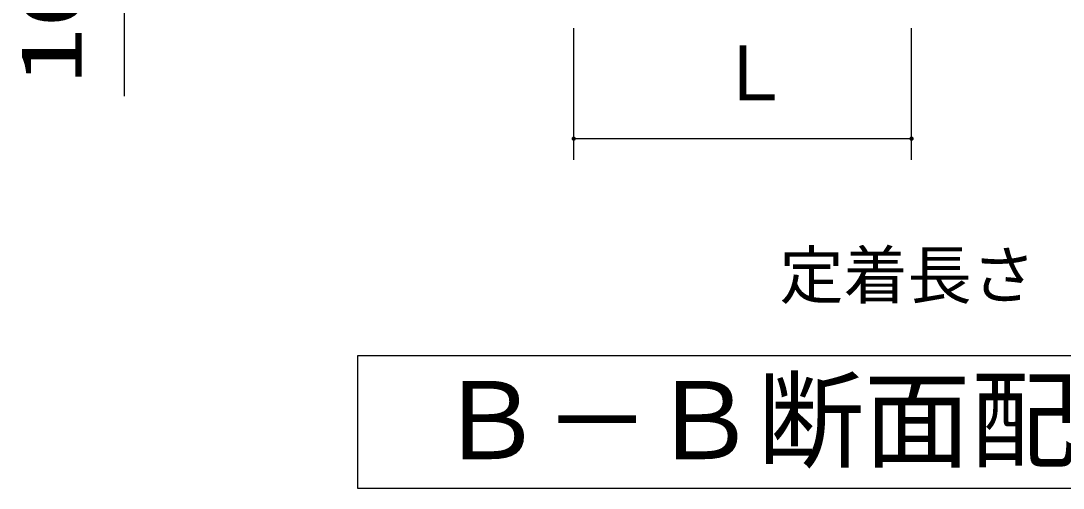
# Model space of a CAD drawing. Units: millimetres, scale not verified. Extents: x -9364 to 7955, y -6535 to 5543.
# Drawn here: x -823 to 642, y -1029 to -371 of the extents above; entities that cross this region are included whole.
import ezdxf
from ezdxf.enums import TextEntityAlignment as Align

# ---------------------------------------------------------------- set-up
doc = ezdxf.new("R2010")
doc.units = ezdxf.units.MM
doc.header["$LTSCALE"] = 30
for name, color, linetype, lineweight in [('0-2_SEISAKU', 3, 'Continuous', 25), ('0-3_A-PIPE', 5, 'Continuous', 25), ('0-6_SUNPO', 7, 'Continuous', 25)]:
    doc.layers.add(name, color=color, linetype=linetype, lineweight=lineweight)
doc.styles.add('MS Gothic', font='')
doc.styles.add('ＭＳ ゴシック', font='')
doc.styles.get('MS Gothic').set_extended_font_data('MS Gothic')
doc.styles.get('ＭＳ ゴシック').set_extended_font_data('MS Gothic')

msp = doc.modelspace()

# ---------------------------------------------------------------- linework, layer by layer
at = {"layer": '0-2_SEISAKU'}
msp.add_lwpolyline([(1977.94, -1028.85), (1977.94, -842.54), (-350.22, -842.54), (-350.22, -1028.85)], close=True, dxfattribs=at)
at = {"layer": '0-3_A-PIPE', "color": 2}
for p, q in [((-46.14, -566.75), (-46.14, -381.1)), ((428.86, -566.75), (428.86, -381.1)), ((-46.14, -536.75), (428.86, -536.75))]:
    msp.add_line(p, q, dxfattribs=at)
at = {"layer": '0-3_A-PIPE'}
for points in [[(-49.1, -536.23), (-46.14, -536.75), (-49.14, -536.75)], [(-49.14, -536.75), (-46.14, -536.75), (-49.1, -537.27)], [(-48.96, -535.72), (-46.14, -536.75), (-49.1, -536.23)], [(-49.1, -537.27), (-46.14, -536.75), (-48.96, -537.78)], [(-48.74, -535.25), (-46.14, -536.75), (-48.96, -535.72)], [(-48.96, -537.78), (-46.14, -536.75), (-48.74, -538.25)], [(-48.44, -534.82), (-46.14, -536.75), (-48.74, -535.25)], [(-48.74, -538.25), (-46.14, -536.75), (-48.44, -538.68)], [(-48.07, -534.45), (-46.14, -536.75), (-48.44, -534.82)], [(-48.44, -538.68), (-46.14, -536.75), (-48.07, -539.05)], [(-47.64, -534.15), (-46.14, -536.75), (-48.07, -534.45)], [(-48.07, -539.05), (-46.14, -536.75), (-47.64, -539.35)], [(-47.17, -533.93), (-46.14, -536.75), (-47.64, -534.15)], [(-47.64, -539.35), (-46.14, -536.75), (-47.17, -539.57)], [(-46.66, -533.8), (-46.14, -536.75), (-47.17, -533.93)], [(-47.17, -539.57), (-46.14, -536.75), (-46.66, -539.7)], [(-46.14, -533.75), (-46.14, -536.75), (-46.66, -533.8)], [(-46.66, -539.7), (-46.14, -536.75), (-46.14, -539.75)], [(-45.62, -533.8), (-46.14, -536.75), (-46.14, -533.75)], [(-45.12, -533.93), (-46.14, -536.75), (-45.62, -533.8)], [(-44.64, -534.15), (-46.14, -536.75), (-45.12, -533.93)], [(-44.21, -534.45), (-46.14, -536.75), (-44.64, -534.15)], [(-43.84, -534.82), (-46.14, -536.75), (-44.21, -534.45)], [(-43.54, -535.25), (-46.14, -536.75), (-43.84, -534.82)], [(-43.32, -535.72), (-46.14, -536.75), (-43.54, -535.25)], [(-43.19, -536.23), (-46.14, -536.75), (-43.32, -535.72)], [(-43.14, -536.75), (-46.14, -536.75), (-43.19, -536.23)], [(-46.14, -539.75), (-46.14, -536.75), (-45.62, -539.7)], [(-45.62, -539.7), (-46.14, -536.75), (-45.12, -539.57)], [(-45.12, -539.57), (-46.14, -536.75), (-44.64, -539.35)], [(-44.64, -539.35), (-46.14, -536.75), (-44.21, -539.05)], [(-44.21, -539.05), (-46.14, -536.75), (-43.84, -538.68)], [(-43.84, -538.68), (-46.14, -536.75), (-43.54, -538.25)], [(-43.54, -538.25), (-46.14, -536.75), (-43.32, -537.78)], [(-43.32, -537.78), (-46.14, -536.75), (-43.19, -537.27)], [(-43.19, -537.27), (-46.14, -536.75), (-43.14, -536.75)], [(425.9, -536.23), (428.86, -536.75), (425.86, -536.75)], [(425.86, -536.75), (428.86, -536.75), (425.9, -537.27)], [(426.04, -535.72), (428.86, -536.75), (425.9, -536.23)], [(425.9, -537.27), (428.86, -536.75), (426.04, -537.78)], [(426.26, -535.25), (428.86, -536.75), (426.04, -535.72)], [(426.04, -537.78), (428.86, -536.75), (426.26, -538.25)], [(426.56, -534.82), (428.86, -536.75), (426.26, -535.25)], [(426.26, -538.25), (428.86, -536.75), (426.56, -538.68)], [(426.93, -534.45), (428.86, -536.75), (426.56, -534.82)], [(426.56, -538.68), (428.86, -536.75), (426.93, -539.05)], [(427.36, -534.15), (428.86, -536.75), (426.93, -534.45)], [(426.93, -539.05), (428.86, -536.75), (427.36, -539.35)], [(427.83, -533.93), (428.86, -536.75), (427.36, -534.15)], [(427.36, -539.35), (428.86, -536.75), (427.83, -539.57)], [(428.34, -533.8), (428.86, -536.75), (427.83, -533.93)], [(427.83, -539.57), (428.86, -536.75), (428.34, -539.7)], [(428.86, -533.75), (428.86, -536.75), (428.34, -533.8)], [(428.34, -539.7), (428.86, -536.75), (428.86, -539.75)], [(429.38, -533.8), (428.86, -536.75), (428.86, -533.75)], [(429.88, -533.93), (428.86, -536.75), (429.38, -533.8)], [(430.36, -534.15), (428.86, -536.75), (429.88, -533.93)], [(430.79, -534.45), (428.86, -536.75), (430.36, -534.15)], [(431.16, -534.82), (428.86, -536.75), (430.79, -534.45)], [(431.46, -535.25), (428.86, -536.75), (431.16, -534.82)], [(431.68, -535.72), (428.86, -536.75), (431.46, -535.25)], [(431.81, -536.23), (428.86, -536.75), (431.68, -535.72)], [(431.86, -536.75), (428.86, -536.75), (431.81, -536.23)], [(428.86, -539.75), (428.86, -536.75), (429.38, -539.7)], [(429.38, -539.7), (428.86, -536.75), (429.88, -539.57)], [(429.88, -539.57), (428.86, -536.75), (430.36, -539.35)], [(430.36, -539.35), (428.86, -536.75), (430.79, -539.05)], [(430.79, -539.05), (428.86, -536.75), (431.16, -538.68)], [(431.16, -538.68), (428.86, -536.75), (431.46, -538.25)], [(431.46, -538.25), (428.86, -536.75), (431.68, -537.78)], [(431.68, -537.78), (428.86, -536.75), (431.81, -537.27)], [(431.81, -537.27), (428.86, -536.75), (431.86, -536.75)]]:
    msp.add_solid(points, dxfattribs=at)
at = {"layer": '0-6_SUNPO', "color": 4}
msp.add_line((-678.18, -260.6), (-678.18, -476.98), dxfattribs=at)

# ---------------------------------------------------------------- texts
at = {"layer": '0-2_SEISAKU', "color": 4, "style": 'MS Gothic'}
msp.add_text('Ｂ－Ｂ断面配筋図', height=110, dxfattribs=at).set_placement((-238.23, -1021.01), align=Align.BOTTOM_LEFT)
at = {"layer": '0-3_A-PIPE', "color": 4, "style": 'MS Gothic'}
for s, height, p in [('Ｌ', 76.98, (155.19, -505.73)), ('定着長さ', 65.98, (243.32, -781.64))]:
    msp.add_text(s, height=height, dxfattribs=at).set_placement(p, align=Align.BOTTOM_LEFT)
at = {"layer": '0-6_SUNPO', "color": 3, "style": 'ＭＳ ゴシック', "width": 1.35}
msp.add_text('100', height=86.59, rotation=90, dxfattribs=at).set_placement((-711.93, -460.02), align=Align.BOTTOM_LEFT)

doc.saveas('drawing.dxf')
